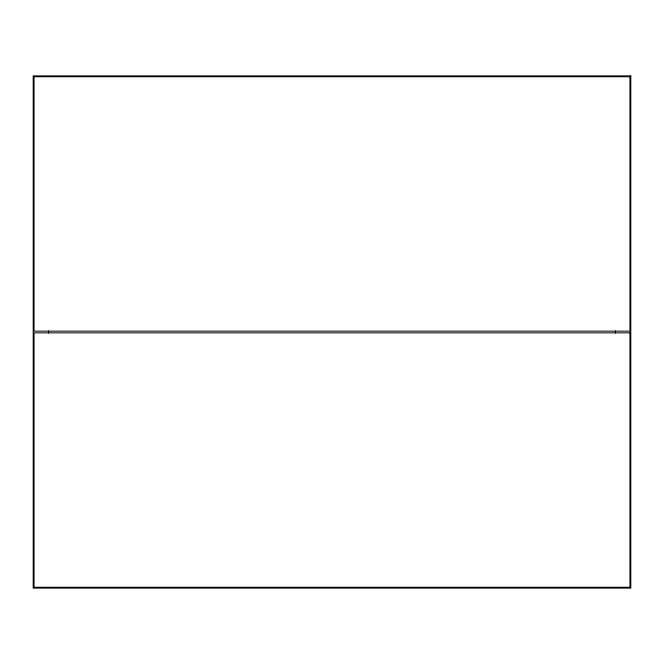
<?xml version="1.0" encoding="UTF-8"?>
<svg xmlns="http://www.w3.org/2000/svg" width="664" height="664" viewBox="0 0 664 664"><rect width="100%" height="100%" fill="white"/><g stroke="black" fill="none" stroke-linecap="round" stroke-linejoin="round"><path stroke-width="1" d="M615.437 330.962L615.437 333.037M48.563 330.962L48.563 333.037M630.8 75.887L33.2 75.887L33.2 588.113L630.8 588.113L630.8 75.887M629.945 76.742L34.055 76.742L34.055 331.145L629.945 331.145L629.945 76.742M629.945 332.855L34.055 332.855L34.055 587.258L629.945 587.258L629.945 332.855"/></g></svg>
